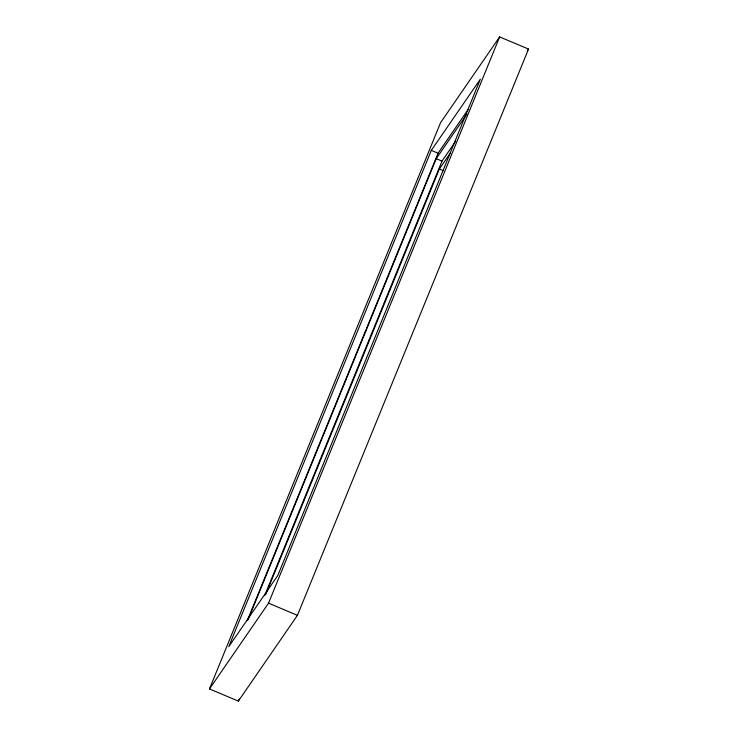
<?xml version="1.0" encoding="UTF-8"?>
<svg xmlns="http://www.w3.org/2000/svg" width="738" height="738" viewBox="0 0 738 738"><rect width="100%" height="100%" fill="white"/><g stroke="black" fill="none" stroke-linecap="round" stroke-linejoin="round"><path stroke-width="1.11" d="M209.472 688.941L440.568 122.674L499.644 36.9L528.528 49.059L297.432 615.326L238.356 701.1L209.472 688.941L268.549 603.167L499.644 36.9M431.306 150.377L228.78 646.663L277.811 575.465L480.337 79.187L431.306 150.377L438.049 153.218L468.123 109.547M247.276 620.676L438.049 153.218M248.033 619.819L436.223 158.67L466.942 114.067M264.702 595.566L441.997 161.105L455.724 141.179M265.818 594.247L439.359 168.993L450.411 152.951M238.356 701.1L239.232 698.969M527.227 50.94L528.528 49.059M436.223 158.67L441.997 161.105M439.359 168.993L443.455 170.718M268.549 603.167L297.432 615.326"/></g></svg>
